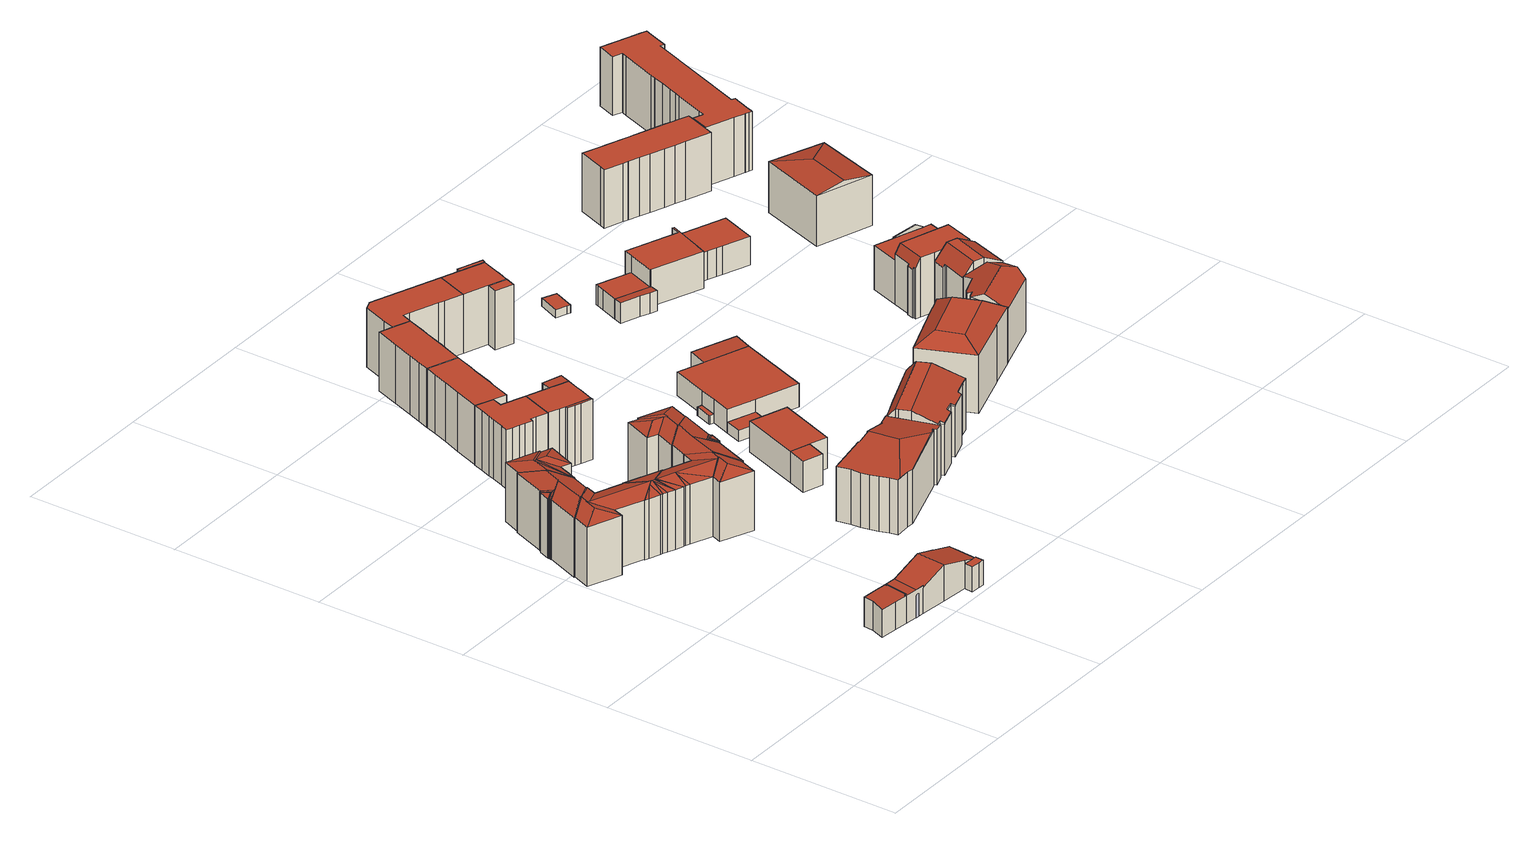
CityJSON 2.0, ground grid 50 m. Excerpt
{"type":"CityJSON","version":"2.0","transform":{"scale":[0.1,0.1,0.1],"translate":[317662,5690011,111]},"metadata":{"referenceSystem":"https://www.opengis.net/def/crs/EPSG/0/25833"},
"CityObjects":{
"building1":{"type":"Building","attributes":{"name":"Universität Leipzig","Dachtyp_tdc":"tdcPolyFlatRoof","Gemeindeschluessel":14713000,"Dachneigung":4.29,"QualitaetDacherkennung":71,"Geometrietyp2DReferenz":"3000","function":"31001_3023","roofType":"2100","measuredHeight":9.73},"geometry":[{"type":"MultiSurface","lod":"2","boundaries":[[[0,1,2,3]],[[1,4,5,2]],[[4,6,7,5]],[[6,8,9,7]],[[8,10,11,9]],[[10,12,13,11]],[[12,14,15,13]],[[14,16,17,15]],[[16,18,19,17]],[[18,20,21,19]],[[20,0,3,21]],[[20,18,16,14,12,10,8,6,4,1,0]],[[3,2,5,7,9,11,13,15,17,19,21]]],"semantics":{"surfaces":[{"type":"WallSurface"},{"type":"RoofSurface"},{"type":"GroundSurface"}],"values":[0,0,0,0,0,0,0,0,0,0,0,1,2]}}]},
"building2":{"type":"Building","attributes":{"name":"Universität Leipzig","Gemeindeschluessel":14713000,"Geometrietyp2DReferenz":"3000","function":"31001_3023","roofType":"9999"},"children":["building2-1","building2-2","building2-3"]},
"building2-1":{"type":"BuildingPart","attributes":{"Dachtyp_tdc":"tdcGableRoof","Dachneigung":16.63,"QualitaetDacherkennung":8,"Geometrietyp2DReferenz":"3000","roofType":"3100","measuredHeight":11.94},"parents":["building2"],"geometry":[{"type":"MultiSurface","lod":"2","boundaries":[[[22,23,24,25]],[[23,26,27,24]],[[26,28,29,27]],[[28,30,31,29]],[[30,32,33,31]],[[32,34,35,33]],[[34,36,37,35]],[[36,38,39,37]],[[40,41,42,43,44]],[[41,45,46,42]],[[41,40,47,38,36,34,32,30,28,26]],[[26,23,22,48,49,45,41]],[[50,25,24,27,29,31,33,35,37,39,43,42,46,51]],[[22,25,50,48]],[[44,47,40]],[[43,39,38,47,44]],[[51,46,45,49]],[[48,50,51,49]]],"semantics":{"surfaces":[{"type":"WallSurface"},{"type":"RoofSurface"},{"type":"GroundSurface"},{"type":"ClosureSurface"}],"values":[0,0,0,0,0,0,0,0,0,0,1,1,2,3,0,3,3,3]}}]},
"building2-2":{"type":"BuildingPart","attributes":{"Dachtyp_tdc":"tdcPolyFlatRoof","Dachneigung":4.08,"QualitaetDacherkennung":78,"Geometrietyp2DReferenz":"3000","roofType":"2100","measuredHeight":9.81},"parents":["building2"],"geometry":[{"type":"MultiSurface","lod":"2","boundaries":[[[52,0,53,46,45]],[[0,54,55,53]],[[54,56,57,55]],[[56,16,58,57]],[[16,14,59,58]],[[14,12,60,59]],[[12,61,22,25,60]],[[12,14,16,56,54,0,52,62,63,61]],[[25,50,51,46,53,55,57,58,59,60]],[[63,48,22,61]],[[48,50,25,22]],[[62,49,48,63]],[[49,51,50,48]],[[52,45,49,62]],[[45,46,51,49]]],"semantics":{"surfaces":[{"type":"WallSurface"},{"type":"RoofSurface"},{"type":"GroundSurface"},{"type":"ClosureSurface"}],"values":[0,0,0,0,0,0,0,1,2,0,3,0,3,0,3]}}]},
"building2-3":{"type":"BuildingPart","attributes":{"Dachtyp_tdc":"tdcPolyFlatRoof","Dachneigung":0,"QualitaetDacherkennung":59,"Geometrietyp2DReferenz":"3000","roofType":"1000","measuredHeight":8.22},"parents":["building2"],"geometry":[{"type":"MultiSurface","lod":"2","boundaries":[[[64,65,66,39,38]],[[65,67,68,66]],[[67,69,70,68]],[[69,44,43,70]],[[69,67,65,64,47,44]],[[43,39,66,68,70]],[[38,47,64]],[[39,43,44,47,38]]],"semantics":{"surfaces":[{"type":"WallSurface"},{"type":"RoofSurface"},{"type":"GroundSurface"},{"type":"ClosureSurface"}],"values":[0,0,0,0,1,2,0,3]}}]},
"building3":{"type":"Building","attributes":{"name":"Georg-Schumann-Oberschule","Dachtyp_tdc":"tdcFreeFormRoof","Gemeindeschluessel":14713000,"Dachneigung":17.38,"QualitaetDacherkennung":65,"Geometrietyp2DReferenz":"3000","function":"31001_3021","roofType":"5000","measuredHeight":21.43},"geometry":[{"type":"MultiSurface","lod":"2","boundaries":[[[71,72,73,74,75]],[[76,77,78,79,80,81,71,75,82]],[[83,76,82,84]],[[85,84,86]],[[87,84,85]],[[88,84,87]],[[89,84,88]],[[84,89,83]],[[90,88,87,91]],[[90,91,92]],[[93,89,88,90,92,94]],[[95,93,94,96]],[[95,96,97]],[[77,76,83,89,93,95,97,98]],[[78,77,98,99]],[[100,79,78,99,101]],[[102,103,100,101,104]],[[105,102,104,106]],[[105,106,107]],[[108,103,102,105,107,109]],[[110,111,112,113,114,108,109,115]],[[110,115,116]],[[111,110,116,117]],[[112,111,117,118]],[[113,112,118,119]],[[114,113,119,120]],[[121,122,123,124,125,126,127,128,129,130,131,132,133,134,135,136,137,138,139,140,141,142,143,144,145,146,147,148,149,150,151,152,153,154,155,156,157,158,159,160,161,162,163,164,165,166,167,168,169,170,171,172,173,174,175,176,177,178,179,180,181,182,183,184,185,186,187,188,189,190,191,192,193,194,195,196,197]],[[119,118,122,121]],[[118,117,123,122]],[[117,116,124,123]],[[116,115,125,124]],[[115,109,126,125]],[[109,107,127,126]],[[107,106,128,127]],[[106,104,129,128]],[[104,101,130,129]],[[101,99,131,130]],[[99,98,132,131]],[[98,97,133,132]],[[97,96,134,133]],[[96,94,135,134]],[[94,92,136,135]],[[92,91,137,136]],[[91,87,138,137]],[[87,85,139,138]],[[85,86,140,139]],[[86,84,141,140]],[[84,82,142,141]],[[82,75,143,142]],[[75,74,144,143]],[[74,198,145,144]],[[198,199,146,145]],[[199,200,147,146]],[[200,201,148,147]],[[201,202,149,148]],[[202,203,150,149]],[[203,204,151,150]],[[204,205,152,151]],[[205,206,153,152]],[[206,207,154,153]],[[207,208,155,154]],[[208,209,156,155]],[[209,210,157,156]],[[210,211,158,157]],[[211,212,159,158]],[[212,213,160,159]],[[213,214,161,160]],[[214,215,162,161]],[[215,216,163,162]],[[216,217,164,163]],[[217,218,165,164]],[[218,219,166,165]],[[219,220,167,166]],[[220,221,168,167]],[[221,222,169,168]],[[222,223,170,169]],[[223,224,171,170]],[[224,225,172,171]],[[225,226,173,172]],[[226,227,174,173]],[[227,228,175,174]],[[228,229,176,175]],[[229,230,177,176]],[[230,231,178,177]],[[231,232,179,178]],[[232,233,180,179]],[[233,234,181,180]],[[234,235,182,181]],[[235,236,183,182]],[[236,237,184,183]],[[237,238,185,184]],[[238,239,186,185]],[[239,240,187,186]],[[240,241,188,187]],[[241,242,189,188]],[[242,243,190,189]],[[243,244,191,190]],[[244,245,192,191]],[[245,246,193,192]],[[246,247,194,193]],[[247,248,195,194]],[[248,249,196,195]],[[249,120,197,196]],[[120,119,121,197]],[[80,79,100,103,108,114,120,249]],[[81,80,249,248]],[[72,71,81,248,247]],[[250,251,252,73,72,247,246]],[[250,246,245]],[[251,250,245,244]],[[253,254,255,256,252,251,244,243]],[[257,258,253,243,242]],[[257,241,240]],[[241,257,242]],[[259,258,257,240,239]],[[260,237,236]],[[261,237,260]],[[262,237,261]],[[259,237,262]],[[259,238,237]],[[238,259,239]],[[263,260,236,235]],[[264,263,235,234]],[[265,266,267]],[[265,232,266]],[[264,232,265]],[[264,233,232]],[[233,264,234]],[[268,266,232,231]],[[268,231,230]],[[269,270,267,266,268,230,229]],[[271,269,229,228]],[[272,271,228,227]],[[273,274,272,227,226]],[[275,273,226,225]],[[276,277,278,275,225,224]],[[279,276,224,223]],[[280,281,279,223,222]],[[282,280,222,221]],[[282,221,220]],[[281,280,282,220,219]],[[277,276,279,281,219,218]],[[278,277,218,217]],[[274,273,275,278,217,216]],[[283,272,274,216,215]],[[284,283,215,214]],[[285,286,287,288,289,284,214,213]],[[285,213,212]],[[286,285,212,211]],[[290,291,287,286,211,210]],[[290,210,209]],[[291,290,209,208]],[[288,287,291,208,207]],[[289,288,207,206]],[[269,271,272,283,284,289,206,205]],[[270,269,205,204]],[[265,267,270,204,203]],[[261,260,263,264,265,203,202]],[[262,261,202,201]],[[254,253,258,259,262,201,200]],[[255,254,200,199]],[[256,255,199,198]],[[73,252,256,198,74]]],"semantics":{"surfaces":[{"type":"RoofSurface"},{"type":"GroundSurface"},{"type":"WallSurface"}],"values":[0,0,0,0,0,0,0,0,0,0,0,0,0,0,0,0,0,0,0,0,0,0,0,0,0,0,1,2,2,2,2,2,2,2,2,2,2,2,2,2,2,2,2,2,2,2,2,2,2,2,2,2,2,2,2,2,2,2,2,2,2,2,2,2,2,2,2,2,2,2,2,2,2,2,2,2,2,2,2,2,2,2,2,2,2,2,2,2,2,2,2,2,2,2,2,2,2,2,2,2,2,2,2,2,0,0,0,0,0,0,0,0,0,0,0,0,0,0,0,0,0,0,0,0,0,0,0,0,0,0,0,0,0,0,0,0,0,0,0,0,0,0,0,0,0,0,0,0,0,0,0,0,0,0,0,0,0,0,0,0,0,0,0]}}]},
"building4":{"type":"Building","attributes":{"Dachtyp_tdc":"tdcPolyFlatRoof","Gemeindeschluessel":14713000,"Dachneigung":0,"QualitaetDacherkennung":67,"Geometrietyp2DReferenz":"3000","function":"31001_9998","roofType":"1000","measuredHeight":19.62},"geometry":[{"type":"MultiSurface","lod":"2","boundaries":[[[292,293,294,295]],[[293,296,297,294]],[[296,298,299,297]],[[298,300,301,299]],[[300,302,303,301]],[[302,304,305,303]],[[304,306,307,305]],[[306,308,309,307]],[[308,310,311,309]],[[310,312,313,311]],[[312,314,315,313]],[[314,316,317,315]],[[316,318,319,317]],[[318,320,321,319]],[[320,322,323,321]],[[322,292,295,323]],[[322,320,318,316,314,312,310,308,306,304,302,300,298,296,293,292]],[[295,294,297,299,301,303,305,307,309,311,313,315,317,319,321,323]]],"semantics":{"surfaces":[{"type":"WallSurface"},{"type":"RoofSurface"},{"type":"GroundSurface"}],"values":[0,0,0,0,0,0,0,0,0,0,0,0,0,0,0,0,1,2]}}]},
"building5":{"type":"Building","attributes":{"Dachtyp_tdc":"tdcPolyFlatRoof","Gemeindeschluessel":14713000,"Dachneigung":0,"QualitaetDacherkennung":86,"Geometrietyp2DReferenz":"3000","function":"31001_9998","roofType":"1000","measuredHeight":19.44},"geometry":[{"type":"MultiSurface","lod":"2","boundaries":[[[308,306,324,325]],[[306,326,327,324]],[[326,328,329,327]],[[328,330,331,329]],[[330,332,333,331]],[[332,334,335,333]],[[334,336,337,335]],[[336,338,339,337]],[[338,340,341,339]],[[340,342,343,341]],[[342,344,345,343]],[[344,346,347,345]],[[346,348,349,347]],[[348,308,325,349]],[[348,346,344,342,340,338,336,334,332,330,328,326,306,308]],[[325,324,327,329,331,333,335,337,339,341,343,345,347,349]]],"semantics":{"surfaces":[{"type":"WallSurface"},{"type":"RoofSurface"},{"type":"GroundSurface"}],"values":[0,0,0,0,0,0,0,0,0,0,0,0,0,0,1,2]}}]},
"building6":{"type":"Building","attributes":{"Gemeindeschluessel":14713000,"Geometrietyp2DReferenz":"3000","function":"31001_9998","roofType":"9999"},"children":["building6-1","building6-2","building6-3"]},
"building6-1":{"type":"BuildingPart","attributes":{"Dachtyp_tdc":"tdcPolyFlatRoof","Dachneigung":3.03,"QualitaetDacherkennung":53,"Geometrietyp2DReferenz":"3000","roofType":"2100","measuredHeight":19.8},"parents":["building6"],"geometry":[{"type":"MultiSurface","lod":"2","boundaries":[[[350,351,352,353]],[[351,354,355,356,352]],[[357,350,353,358]],[[357,359,354,351,350]],[[353,352,356,358]],[[359,355,354]],[[357,358,356,355,359]]],"semantics":{"surfaces":[{"type":"WallSurface"},{"type":"RoofSurface"},{"type":"GroundSurface"},{"type":"ClosureSurface"}],"values":[0,0,0,1,2,0,3]}}]},
"building6-2":{"type":"BuildingPart","attributes":{"Dachtyp_tdc":"tdcPolyFlatRoof","Dachneigung":10.37,"QualitaetDacherkennung":25,"Geometrietyp2DReferenz":"3000","roofType":"2100","measuredHeight":19.83},"parents":["building6"],"geometry":[{"type":"MultiSurface","lod":"2","boundaries":[[[360,361,362,363]],[[361,364,365,362]],[[364,366,367,365]],[[366,368,369,367]],[[368,370,371,369]],[[368,366,364,361,360,370]],[[371,363,362,365,367,369]],[[370,360,363,371]]],"semantics":{"surfaces":[{"type":"WallSurface"},{"type":"RoofSurface"},{"type":"GroundSurface"},{"type":"ClosureSurface"}],"values":[0,0,0,0,0,1,2,3]}}]},
"building6-3":{"type":"BuildingPart","attributes":{"Dachtyp_tdc":"tdcPolyFlatRoof","Dachneigung":0,"QualitaetDacherkennung":76,"Geometrietyp2DReferenz":"3000","roofType":"1000","measuredHeight":19.62},"parents":["building6"],"geometry":[{"type":"MultiSurface","lod":"2","boundaries":[[[370,372,373,371]],[[372,374,375,373]],[[374,314,376,375]],[[314,312,377,376]],[[312,378,357,358,377]],[[378,312,314,374,372,370,360,379,380,381,355,359]],[[356,382,383,384,363,371,373,375,376,377,358]],[[355,381,382,356]],[[381,380,383,382]],[[380,379,384,383]],[[379,360,363,384]],[[360,370,371,363]],[[359,357,378]],[[356,358,357,359,355]]],"semantics":{"surfaces":[{"type":"WallSurface"},{"type":"RoofSurface"},{"type":"GroundSurface"},{"type":"ClosureSurface"}],"values":[0,0,0,0,0,1,2,0,0,0,0,3,0,3]}}]},
"building7":{"type":"Building","attributes":{"Dachtyp_tdc":"tdcFreeFormRoof","Gemeindeschluessel":14713000,"Dachneigung":10.42,"QualitaetDacherkennung":10,"Geometrietyp2DReferenz":"3000","function":"31001_9998","roofType":"5000","measuredHeight":21.11},"geometry":[{"type":"MultiSurface","lod":"2","boundaries":[[[385,386,387,388,389,390,391,392,393,394,395]],[[396,397,398,399,400,401,402,403,404,405,406,395,394,407]],[[405,408,406]],[[393,407,394]],[[409,386,385]],[[410,411,412,413,414,415,416,417,418,419,420,421,422,423,424,425,426,427,428,429,430]],[[391,390,411,410]],[[390,389,412,411]],[[389,388,413,412]],[[388,387,414,413]],[[387,386,415,414]],[[386,409,416,415]],[[409,408,417,416]],[[408,405,418,417]],[[405,404,419,418]],[[404,403,420,419]],[[403,402,421,420]],[[402,401,422,421]],[[401,400,423,422]],[[400,399,424,423]],[[399,398,425,424]],[[398,397,426,425]],[[397,396,427,426]],[[396,407,428,427]],[[407,393,429,428]],[[393,392,430,429]],[[392,391,410,430]],[[409,385,395,406,408]]],"semantics":{"surfaces":[{"type":"RoofSurface"},{"type":"WallSurface"},{"type":"GroundSurface"}],"values":[0,0,1,1,1,2,1,1,1,1,1,1,1,1,1,1,1,1,1,1,1,1,1,1,1,1,1,0]}}]},
"building8":{"type":"Building","attributes":{"Dachtyp_tdc":"tdcPolyFlatRoof","Gemeindeschluessel":14713000,"Dachneigung":0,"QualitaetDacherkennung":91,"Geometrietyp2DReferenz":"3000","function":"31001_9998","roofType":"1000","measuredHeight":19.37},"geometry":[{"type":"MultiSurface","lod":"2","boundaries":[[[431,432,433,434]],[[432,338,339,433]],[[338,336,337,339]],[[336,334,335,337]],[[334,435,436,335]],[[435,437,438,436]],[[437,439,440,438]],[[439,441,442,440]],[[441,443,444,442]],[[443,445,446,444]],[[445,447,448,446]],[[447,449,450,448]],[[449,451,452,450]],[[451,431,434,452]],[[451,449,447,445,443,441,439,437,435,334,336,338,432,431]],[[434,433,339,337,335,436,438,440,442,444,446,448,450,452]]],"semantics":{"surfaces":[{"type":"WallSurface"},{"type":"RoofSurface"},{"type":"GroundSurface"}],"values":[0,0,0,0,0,0,0,0,0,0,0,0,0,0,1,2]}}]},
"building9":{"type":"Building","attributes":{"Gemeindeschluessel":14713000,"Geometrietyp2DReferenz":"3000","function":"31001_9998","roofType":"9999"},"children":["building9-1","building9-2"]},
"building9-1":{"type":"BuildingPart","attributes":{"Dachtyp_tdc":"tdcPolyFlatRoof","Dachneigung":0,"QualitaetDacherkennung":76,"Geometrietyp2DReferenz":"3000","roofType":"1000","measuredHeight":10.2},"parents":["building9"],"geometry":[{"type":"MultiSurface","lod":"2","boundaries":[[[453,454,455,456]],[[454,457,458,455]],[[459,460,461,462]],[[460,453,456,461]],[[460,459,457,454,453]],[[456,455,458,462,461]],[[462,458,457,459]]],"semantics":{"surfaces":[{"type":"WallSurface"},{"type":"RoofSurface"},{"type":"GroundSurface"},{"type":"ClosureSurface"}],"values":[0,0,0,0,1,2,3]}}]},
"building9-2":{"type":"BuildingPart","attributes":{"Dachtyp_tdc":"tdcPolyFlatRoof","Dachneigung":0,"QualitaetDacherkennung":73,"Geometrietyp2DReferenz":"3000","roofType":"1000","measuredHeight":10.22},"parents":["building9"],"geometry":[{"type":"MultiSurface","lod":"2","boundaries":[[[463,464,465,458,457]],[[464,466,467,465]],[[466,468,459,462,467]],[[468,466,464,463]],[[458,465,467,462]],[[457,459,468,463]],[[457,458,462,459]]],"semantics":{"surfaces":[{"type":"WallSurface"},{"type":"RoofSurface"},{"type":"GroundSurface"},{"type":"ClosureSurface"}],"values":[0,0,0,1,2,0,3]}}]},
"building10":{"type":"Building","attributes":{"Dachtyp_tdc":"tdcPolyFlatRoof","Gemeindeschluessel":14713000,"Dachneigung":0,"QualitaetDacherkennung":72,"Geometrietyp2DReferenz":"3000","function":"31001_9998","roofType":"1000","measuredHeight":19.5},"geometry":[{"type":"MultiSurface","lod":"2","boundaries":[[[469,470,471,472]],[[470,473,474,471]],[[473,475,476,474]],[[475,477,478,476]],[[477,447,479,478]],[[447,445,480,479]],[[445,481,482,480]],[[481,483,484,482]],[[483,485,486,484]],[[485,487,488,486]],[[487,489,490,488]],[[489,491,492,490]],[[491,493,494,492]],[[493,495,496,494]],[[495,469,472,496]],[[495,493,491,489,487,485,483,481,445,447,477,475,473,470,469]],[[472,471,474,476,478,479,480,482,484,486,488,490,492,494,496]]],"semantics":{"surfaces":[{"type":"WallSurface"},{"type":"RoofSurface"},{"type":"GroundSurface"}],"values":[0,0,0,0,0,0,0,0,0,0,0,0,0,0,0,1,2]}}]},
"building11":{"type":"Building","attributes":{"Dachtyp_tdc":"tdcFreeFormRoof","Gemeindeschluessel":14713000,"Dachneigung":21.06,"QualitaetDacherkennung":18,"Geometrietyp2DReferenz":"3000","function":"31001_9998","roofType":"5000","measuredHeight":20.77},"geometry":[{"type":"MultiSurface","lod":"2","boundaries":[[[497,498,499,500]],[[498,501,502,499]],[[501,503,504,502]],[[503,505,506,504]],[[505,507,508,506]],[[507,509,510,508]],[[509,511,512,510]],[[511,513,514,512]],[[513,515,516,514]],[[515,517,518,516]],[[517,519,520,518]],[[519,521,522,520]],[[521,523,524,522]],[[523,525,526,524]],[[525,527,528,526]],[[527,529,530,528]],[[529,531,532,530]],[[531,533,410,532]],[[533,534,535,410]],[[534,497,500,535]],[[536,537,538,539,540,541,542]],[[543,544,511,545,546,547,548,549,550,551,552,553,554,555]],[[549,541,540,556,550]],[[527,550,556,529]],[[529,556,540,531]],[[515,543,555,517]],[[517,555,554,519]],[[519,554,553,521]],[[521,553,552,523]],[[523,552,551,525]],[[525,551,550,527]],[[503,548,547,505]],[[501,542,541,549,548,503]],[[505,547,546,507]],[[507,546,545,509]],[[509,545,511]],[[513,544,543,515]],[[498,536,542,501]],[[531,540,539,533]],[[533,539,538,534]],[[534,538,537,497]],[[497,537,536,498]],[[511,544,513]],[[500,499,502,504,506,508,510,512,514,516,518,520,522,524,526,528,530,532,410,535]]],"semantics":{"surfaces":[{"type":"WallSurface"},{"type":"RoofSurface"},{"type":"GroundSurface"}],"values":[0,0,0,0,0,0,0,0,0,0,0,0,0,0,0,0,0,0,0,0,1,1,1,0,0,0,0,0,0,0,0,0,0,0,0,0,0,0,0,0,0,0,0,2]}}]},
"building12":{"type":"Building","attributes":{"Gemeindeschluessel":14713000,"Geometrietyp2DReferenz":"3000","function":"31001_3211","roofType":"9999"},"children":["building12-1","building12-2","building12-3","building12-4"]},
"building12-1":{"type":"BuildingPart","attributes":{"Dachtyp_tdc":"tdcPolyFlatRoof","Dachneigung":0,"QualitaetDacherkennung":34,"Geometrietyp2DReferenz":"3000","roofType":"1000","measuredHeight":7.69},"parents":["building12"],"geometry":[{"type":"MultiSurface","lod":"2","boundaries":[[[557,558,559]],[[557,560,561,558]],[[560,562,563,561]],[[564,565,566,567]],[[565,568,569,570,566]],[[571,572,573,574,575]],[[572,576,573]],[[572,571,568,565,564,562,560,557]],[[558,561,563,567,566,570,574,573]],[[567,563,562,564]],[[575,569,568,571]],[[575,574,570,569]],[[559,576,572,557]],[[559,558,573,576]]],"semantics":{"surfaces":[{"type":"WallSurface"},{"type":"RoofSurface"},{"type":"GroundSurface"},{"type":"ClosureSurface"}],"values":[0,0,0,0,0,0,0,1,2,3,0,3,0,3]}}]},
"building12-2":{"type":"BuildingPart","attributes":{"Dachtyp_tdc":"tdcPolyFlatRoof","Dachneigung":0,"QualitaetDacherkennung":68,"Geometrietyp2DReferenz":"3000","roofType":"1000","measuredHeight":2.97},"parents":["building12"],"geometry":[{"type":"MultiSurface","lod":"2","boundaries":[[[577,578,579,580]],[[578,581,582,579]],[[581,583,584,582]],[[583,559,558,584]],[[576,577,580,573]],[[576,559,583,581,578,577]],[[580,579,582,584,558,573]],[[573,558,559,576]]],"semantics":{"surfaces":[{"type":"WallSurface"},{"type":"RoofSurface"},{"type":"GroundSurface"},{"type":"ClosureSurface"}],"values":[0,0,0,0,0,1,2,3]}}]},
"building12-3":{"type":"BuildingPart","attributes":{"Dachtyp_tdc":"tdcPolyFlatRoof","Dachneigung":0,"QualitaetDacherkennung":81,"Geometrietyp2DReferenz":"3000","roofType":"1000","measuredHeight":3.64},"parents":["building12"],"geometry":[{"type":"MultiSurface","lod":"2","boundaries":[[[585,575,574,586]],[[569,587,588,570]],[[587,585,586,588]],[[587,569,575,585]],[[586,574,570,588]],[[570,574,575,569]]],"semantics":{"surfaces":[{"type":"WallSurface"},{"type":"RoofSurface"},{"type":"GroundSurface"},{"type":"ClosureSurface"}],"values":[0,0,0,1,2,3]}}]},
"building12-4":{"type":"BuildingPart","attributes":{"Dachtyp_tdc":"tdcPolyFlatRoof","Dachneigung":2.67,"QualitaetDacherkennung":59,"Geometrietyp2DReferenz":"3000","roofType":"2100","measuredHeight":8},"parents":["building12"],"geometry":[{"type":"MultiSurface","lod":"2","boundaries":[[[589,590,563,562]],[[589,591,592,590]],[[591,564,567,592]],[[564,591,589,562]],[[563,590,592,567]],[[562,563,567,564]]],"semantics":{"surfaces":[{"type":"WallSurface"},{"type":"RoofSurface"},{"type":"GroundSurface"},{"type":"ClosureSurface"}],"values":[0,0,0,1,2,3]}}]},
"building13":{"type":"Building","attributes":{"Gemeindeschluessel":14713000,"Geometrietyp2DReferenz":"3000","function":"31001_9998","roofType":"9999"},"children":["building13-1","building13-2","building13-3"]},
"building13-1":{"type":"BuildingPart","attributes":{"Dachtyp_tdc":"tdcPolyFlatRoof","Dachneigung":0,"QualitaetDacherkennung":37,"Geometrietyp2DReferenz":"3000","roofType":"1000","measuredHeight":19.59},"parents":["building13"],"geometry":[{"type":"MultiSurface","lod":"2","boundaries":[[[593,594,595,596]],[[594,597,598,595]],[[597,599,600,598]],[[599,601,602,603,600]],[[604,593,596,605,606]],[[604,601,599,597,594,593]],[[596,595,598,600,603,605]],[[606,602,601,604]],[[606,605,603,602]]],"semantics":{"surfaces":[{"type":"WallSurface"},{"type":"RoofSurface"},{"type":"GroundSurface"},{"type":"ClosureSurface"}],"values":[0,0,0,0,0,1,2,0,3]}}]},
"building13-2":{"type":"BuildingPart","attributes":{"Dachtyp_tdc":"tdcPolyFlatRoof","Dachneigung":0,"QualitaetDacherkennung":78,"Geometrietyp2DReferenz":"3000","roofType":"1000","measuredHeight":19.49},"parents":["building13"],"geometry":[{"type":"MultiSurface","lod":"2","boundaries":[[[491,606,605,492]],[[602,607,608,603]],[[607,609,610,608]],[[609,611,612,610]],[[611,613,614,612]],[[613,615,616,614]],[[617,493,494,618]],[[493,491,492,494]],[[493,617,615,613,611,609,607,602,606,491]],[[492,605,603,608,610,612,614,616,618,494]],[[603,605,606,602]],[[618,616,615,617]]],"semantics":{"surfaces":[{"type":"WallSurface"},{"type":"RoofSurface"},{"type":"GroundSurface"},{"type":"ClosureSurface"}],"values":[0,0,0,0,0,0,0,0,1,2,3,3]}}]},
"building13-3":{"type":"BuildingPart","attributes":{"Dachtyp_tdc":"tdcPolyFlatRoof","Dachneigung":0,"QualitaetDacherkennung":41,"Geometrietyp2DReferenz":"3000","roofType":"1000","measuredHeight":19.53},"parents":["building13"],"geometry":[{"type":"MultiSurface","lod":"2","boundaries":[[[619,620,616,615]],[[619,621,622,620]],[[621,617,618,622]],[[617,621,619,615]],[[616,620,622,618]],[[615,616,618,617]]],"semantics":{"surfaces":[{"type":"WallSurface"},{"type":"RoofSurface"},{"type":"GroundSurface"},{"type":"ClosureSurface"}],"values":[0,0,0,1,2,3]}}]},
"building14":{"type":"Building","attributes":{"Dachtyp_tdc":"tdcCutTentRoof","Gemeindeschluessel":14713000,"Dachneigung":0.477,"QualitaetDacherkennung":28,"Geometrietyp2DReferenz":"3000","function":"31001_9998","roofType":"9999","measuredHeight":22.3},"geometry":[{"type":"MultiSurface","lod":"2","boundaries":[[[623,624,625,626]],[[624,627,628,625]],[[627,629,630,628]],[[629,631,632,630]],[[631,633,634,632]],[[633,635,636,634]],[[635,637,638,636]],[[637,639,640,638]],[[639,641,642,640]],[[641,643,644,642]],[[643,623,626,644]],[[627,624,623,643,645,646]],[[631,629,627,646,647]],[[641,639,637,635,633,631,647,648]],[[643,641,648,645]],[[648,647,646,645]],[[626,625,628,630,632,634,636,638,640,642,644]]],"semantics":{"surfaces":[{"type":"WallSurface"},{"type":"RoofSurface"},{"type":"GroundSurface"}],"values":[0,0,0,0,0,0,0,0,0,0,0,1,1,1,1,1,2]}}]},
"building15":{"type":"Building","attributes":{"Gemeindeschluessel":14713000,"Dachneigung":90,"Dachorientierung":0,"MittlereTraufHoehe":114.55,"QualitaetDacherkennung":100,"ObjektHoehe":2.54,"BodenHoehe":112.01,"Geometrietyp2DReferenz":"3000","AbsoluteHoehe":114.55,"Dachflaeche":38.16,"function":"31001_9998","roofType":"1000","measuredHeight":2.54,"storeysAboveGround":1},"geometry":[{"type":"MultiSurface","lod":"2","boundaries":[[[649,650,651,652]],[[650,653,654,651]],[[653,655,656,654]],[[655,657,658,656]],[[657,649,652,658]],[[657,655,653,650,649]],[[652,651,654,656,658]]],"semantics":{"surfaces":[{"type":"WallSurface"},{"type":"RoofSurface"},{"type":"GroundSurface"}],"values":[0,0,0,0,0,1,2]}}]},
"building16":{"type":"Building","attributes":{"Dachtyp_tdc":"tdcFreeFormRoof","Gemeindeschluessel":14713000,"Dachneigung":32.88,"QualitaetDacherkennung":21,"Geometrietyp2DReferenz":"3000","function":"31001_9998","roofType":"5000","measuredHeight":21.88},"geometry":[{"type":"MultiSurface","lod":"2","boundaries":[[[659,660,661,662]],[[660,663,664,661]],[[663,665,666,664]],[[665,667,668,666]],[[669,663,670,671]],[[671,670,660,659,672,673,674,675,676,677]],[[665,669,671,677,667]],[[676,667,677]],[[663,660,670]],[[665,663,669]],[[668,678,679,680,681,682,662,661,664,666]],[[667,676,678,668]],[[676,675,679,678]],[[675,674,680,679]],[[674,673,681,680]],[[673,672,682,681]],[[672,659,662,682]]],"semantics":{"surfaces":[{"type":"WallSurface"},{"type":"RoofSurface"},{"type":"GroundSurface"}],"values":[0,0,0,0,1,1,1,0,0,0,2,0,0,0,0,0,0]}}]},
"building17":{"type":"Building","attributes":{"Gemeindeschluessel":14713000,"Geometrietyp2DReferenz":"3000","function":"31001_9998","roofType":"9999"},"children":["building17-1","building17-2","building17-3","building17-4"]},
"building17-1":{"type":"BuildingPart","attributes":{"Dachtyp_tdc":"tdcPolyFlatRoof","Dachneigung":0,"QualitaetDacherkennung":76,"Geometrietyp2DReferenz":"3000","roofType":"1000","measuredHeight":12.19},"parents":["building17"],"geometry":[{"type":"MultiSurface","lod":"2","boundaries":[[[683,684,685,686,687]],[[684,688,689,685]],[[688,690,691,689]],[[690,692,693,694,691]],[[695,696,697,698,699]],[[696,700,701,702,697]],[[696,695,692,690,688,684,683,703,700]],[[702,704,686,685,689,691,694,698,697]],[[705,701,700,703]],[[704,702,701,705]],[[687,705,703,683]],[[687,686,704,705]],[[699,693,692,695]],[[699,698,694,693]]],"semantics":{"surfaces":[{"type":"WallSurface"},{"type":"RoofSurface"},{"type":"GroundSurface"},{"type":"ClosureSurface"}],"values":[0,0,0,0,0,0,1,2,0,3,0,3,0,3]}}]},
"building17-2":{"type":"BuildingPart","attributes":{"Dachtyp_tdc":"tdcPolyFlatRoof","Dachneigung":3.82,"QualitaetDacherkennung":62,"Geometrietyp2DReferenz":"3000","roofType":"2100","measuredHeight":6.78},"parents":["building17"],"geometry":[{"type":"MultiSurface","lod":"2","boundaries":[[[706,707,708,709]],[[707,710,711,708]],[[710,712,713,711]],[[712,714,715,713]],[[701,706,709,702]],[[701,705,714,712,710,707,706]],[[709,708,711,713,715,704,702]],[[702,704,705,701]],[[705,704,715,714]]],"semantics":{"surfaces":[{"type":"WallSurface"},{"type":"RoofSurface"},{"type":"GroundSurface"},{"type":"ClosureSurface"}],"values":[0,0,0,0,0,1,2,3,3]}}]},
"building17-3":{"type":"BuildingPart","attributes":{"Dachtyp_tdc":"tdcPolyFlatRoof","Dachneigung":0,"QualitaetDacherkennung":78,"Geometrietyp2DReferenz":"3000","roofType":"1000","measuredHeight":6.55},"parents":["building17"],"geometry":[{"type":"MultiSurface","lod":"2","boundaries":[[[714,716,717,715]],[[716,718,719,717]],[[718,720,721,719]],[[720,687,686,721]],[[705,687,720,718,716,714]],[[715,717,719,721,686,704]],[[704,686,687,705]],[[704,705,714,715]]],"semantics":{"surfaces":[{"type":"WallSurface"},{"type":"RoofSurface"},{"type":"GroundSurface"},{"type":"ClosureSurface"}],"values":[0,0,0,0,1,2,3,3]}}]},
"building17-4":{"type":"BuildingPart","attributes":{"Dachtyp_tdc":"tdcPolyFlatRoof","Dachneigung":0,"QualitaetDacherkennung":78,"Geometrietyp2DReferenz":"3000","roofType":"1000","measuredHeight":9.39},"parents":["building17"],"geometry":[{"type":"MultiSurface","lod":"2","boundaries":[[[693,722,723,694]],[[722,724,725,723]],[[724,726,727,725]],[[726,728,729,727]],[[728,730,731,729]],[[730,699,698,731]],[[699,730,728,726,724,722,693]],[[694,723,725,727,729,731,698]],[[694,698,699,693]]],"semantics":{"surfaces":[{"type":"WallSurface"},{"type":"RoofSurface"},{"type":"GroundSurface"},{"type":"ClosureSurface"}],"values":[0,0,0,0,0,0,1,2,3]}}]},
"building18":{"type":"Building","attributes":{"Dachtyp_tdc":"tdcCutGableRoof","Gemeindeschluessel":14713000,"Dachneigung":28,"QualitaetDacherkennung":54,"Geometrietyp2DReferenz":"3000","function":"31001_9998","roofType":"9999","measuredHeight":21.55},"geometry":[{"type":"MultiSurface","lod":"2","boundaries":[[[732,733,734,735]],[[733,736,737,734]],[[736,738,739,737]],[[738,740,741,739]],[[740,742,743,741]],[[742,744,745,743]],[[744,746,747,745]],[[746,748,749,747]],[[748,750,751,749]],[[750,752,753,751]],[[752,754,755,753]],[[754,756,757,755]],[[756,732,735,757]],[[738,736,733,732,756]],[[754,752,750,748,746,744,742,740]],[[756,754,740,738]],[[735,734,737,739,741,743,745,747,749,751,753,755,757]]],"semantics":{"surfaces":[{"type":"WallSurface"},{"type":"RoofSurface"},{"type":"GroundSurface"}],"values":[0,0,0,0,0,0,0,0,0,0,0,0,0,1,1,1,2]}}]},
"building19":{"type":"Building","attributes":{"Dachtyp_tdc":"tdcCutGableRoof","Gemeindeschluessel":14713000,"Dachneigung":1.01,"QualitaetDacherkennung":47,"Geometrietyp2DReferenz":"3000","function":"31001_9998","roofType":"9999","measuredHeight":19.91},"geometry":[{"type":"MultiSurface","lod":"2","boundaries":[[[758,759,760,761]],[[759,762,763,760]],[[762,764,765,763]],[[764,766,767,765]],[[766,768,769,767]],[[768,770,771,769]],[[770,772,773,771]],[[772,774,775,773]],[[774,776,777,775]],[[776,778,779,777]],[[778,780,781,779]],[[780,782,783,781]],[[782,784,785,783]],[[784,786,787,785]],[[786,788,789,787]],[[788,790,791,789]],[[790,758,761,791]],[[786,784,782,780,778,776,774,772]],[[770,768,766,764,762,759,758,790]],[[772,770,790,788,786]],[[761,760,763,765,767,769,771,773,775,777,779,781,783,785,787,789,791]]],"semantics":{"surfaces":[{"type":"WallSurface"},{"type":"RoofSurface"},{"type":"GroundSurface"}],"values":[0,0,0,0,0,0,0,0,0,0,0,0,0,0,0,0,0,1,1,1,2]}}]},
"building20":{"type":"Building","attributes":{"Gemeindeschluessel":14713000,"Geometrietyp2DReferenz":"3000","function":"31001_9998","roofType":"9999"},"children":["building20-1","building20-2"]},
"building20-1":{"type":"BuildingPart","attributes":{"Dachtyp_tdc":"tdcGableRoof","Dachneigung":10.64,"QualitaetDacherkennung":4,"Geometrietyp2DReferenz":"3000","roofType":"3100","measuredHeight":16},"parents":["building20"],"geometry":[{"type":"MultiSurface","lod":"2","boundaries":[[[792,793,794,795,796]],[[793,797,798,794]],[[797,799,800,798]],[[797,793,801]],[[793,792,802,801]],[[799,797,801,802,803]],[[795,794,798,800]],[[796,804,792]],[[795,800,799,804,796]],[[804,803,802,792]],[[799,803,804]]],"semantics":{"surfaces":[{"type":"WallSurface"},{"type":"RoofSurface"},{"type":"GroundSurface"},{"type":"ClosureSurface"}],"values":[0,0,0,0,1,1,2,0,3,0,3]}}]},
"building20-2":{"type":"BuildingPart","attributes":{"Dachtyp_tdc":"tdcPolyFlatRoof","Dachneigung":0,"QualitaetDacherkennung":36,"Geometrietyp2DReferenz":"3000","roofType":"1000","measuredHeight":14.43},"parents":["building20"],"geometry":[{"type":"MultiSurface","lod":"2","boundaries":[[[805,796,795,806]],[[807,808,809,800,799]],[[808,810,811,809]],[[810,812,813,811]],[[812,814,769,813]],[[814,805,806,769]],[[814,812,810,808,807,803,804,796,805]],[[806,795,800,809,811,813,769]],[[799,803,807]],[[800,795,796,804,799]],[[799,804,803]]],"semantics":{"surfaces":[{"type":"WallSurface"},{"type":"RoofSurface"},{"type":"GroundSurface"},{"type":"ClosureSurface"}],"values":[0,0,0,0,0,0,1,2,0,3,3]}}]},
"building21":{"type":"Building","attributes":{"Dachtyp_tdc":"tdcPolyFlatRoof","Gemeindeschluessel":14713000,"Dachneigung":0,"QualitaetDacherkennung":51,"Geometrietyp2DReferenz":"3000","function":"31001_9998","roofType":"1000","measuredHeight":19.36},"geometry":[{"type":"MultiSurface","lod":"2","boundaries":[[[815,816,817,818]],[[816,819,820,817]],[[819,821,822,820]],[[821,823,824,822]],[[823,825,826,824]],[[825,827,828,826]],[[827,829,830,828]],[[829,831,832,830]],[[831,833,834,832]],[[833,835,836,834]],[[835,837,838,836]],[[837,839,840,838]],[[839,841,842,840]],[[841,843,844,842]],[[843,845,846,844]],[[845,847,848,846]],[[847,849,850,848]],[[849,851,852,850]],[[851,853,854,852]],[[853,855,856,854]],[[855,857,858,856]],[[857,859,860,858]],[[859,815,818,860]],[[859,857,855,853,851,849,847,845,843,841,839,837,835,833,831,829,827,825,823,821,819,816,815]],[[818,817,820,822,824,826,828,830,832,834,836,838,840,842,844,846,848,850,852,854,856,858,860]]],"semantics":{"surfaces":[{"type":"WallSurface"},{"type":"RoofSurface"},{"type":"GroundSurface"}],"values":[0,0,0,0,0,0,0,0,0,0,0,0,0,0,0,0,0,0,0,0,0,0,0,1,2]}}]},
"building22":{"type":"Building","attributes":{"Dachtyp_tdc":"tdcHipAndGableRoof","Gemeindeschluessel":14713000,"Dachneigung":10.4,"QualitaetDacherkennung":50,"Geometrietyp2DReferenz":"3000","function":"31001_9998","roofType":"5000","measuredHeight":18.52},"geometry":[{"type":"MultiSurface","lod":"2","boundaries":[[[861,862,863,864]],[[862,865,866,863]],[[865,867,868,866]],[[867,861,864,868]],[[865,862,869]],[[861,867,870]],[[862,861,870,869]],[[867,865,869,870]],[[864,863,866,868]]],"semantics":{"surfaces":[{"type":"WallSurface"},{"type":"RoofSurface"},{"type":"GroundSurface"}],"values":[0,0,0,0,1,0,1,1,2]}}]},
"building23":{"type":"Building","attributes":{"Dachtyp_tdc":"tdcPolyFlatRoof","Gemeindeschluessel":14713000,"Dachneigung":0,"QualitaetDacherkennung":72,"Geometrietyp2DReferenz":"3000","function":"31001_9998","roofType":"1000","measuredHeight":19.41},"geometry":[{"type":"MultiSurface","lod":"2","boundaries":[[[871,872,873,874]],[[872,875,876,873]],[[875,877,878,876]],[[877,879,880,878]],[[879,881,882,880]],[[881,883,884,882]],[[883,885,886,884]],[[885,887,888,886]],[[887,889,890,888]],[[889,891,892,890]],[[891,893,894,892]],[[893,895,896,894]],[[895,897,898,896]],[[897,899,900,898]],[[899,901,902,900]],[[901,903,904,902]],[[903,905,906,904]],[[905,907,908,906]],[[907,909,910,908]],[[909,911,912,910]],[[911,913,914,912]],[[913,915,916,914]],[[915,917,918,916]],[[917,919,920,918]],[[919,921,922,920]],[[921,923,924,922]],[[923,925,926,924]],[[925,927,928,926]],[[927,929,930,928]],[[929,931,932,930]],[[931,933,934,932]],[[933,935,936,934]],[[935,871,874,936]],[[935,933,931,929,927,925,923,921,919,917,915,913,911,909,907,905,903,901,899,897,895,893,891,889,887,885,883,881,879,877,875,872,871]],[[874,873,876,878,880,882,884,886,888,890,892,894,896,898,900,902,904,906,908,910,912,914,916,918,920,922,924,926,928,930,932,934,936]]],"semantics":{"surfaces":[{"type":"WallSurface"},{"type":"RoofSurface"},{"type":"GroundSurface"}],"values":[0,0,0,0,0,0,0,0,0,0,0,0,0,0,0,0,0,0,0,0,0,0,0,0,0,0,0,0,0,0,0,0,0,1,2]}}]}
},
"vertices":[
[349,64,106],[304,69,106],[304,69,15],[349,64,15],[246,74,106],[246,74,15],[264,119,110],[264,119,15],[266,151,112],[266,151,15],[311,148,112],[311,148,15],[357,143,112],[357,143,15],[356,138,112],[356,138,15],[360,138,112],[360,138,15],[355,69,106],[355,69,15],[349,69,106],[349,69,15],
[398,140,87],[399,158,87],[399,158,14],[398,140,14],[521,147,133],[521,147,14],[586,142,114],[586,142,14],[591,141,112],[591,141,14],[659,135,92],[659,135,14],[658,119,92],[658,119,14],[657,113,92],[657,113,14],[650,37,92],[650,37,14],[602,41,106],[512,49,133],[512,49,14],[602,41,14],[602,41,96],[422,57,99],[422,57,14],[636,38,96],[392,60,88],[422,58,99],[392,60,14],[422,58,14],
[422,57,106],[349,64,14],[349,69,107],[349,69,14],[355,69,107],[355,69,14],[360,138,14],[356,138,14],[357,143,14],[398,140,112],[422,58,106],[392,60,106],
[650,37,96],[648,9,96],[648,9,14],[630,10,96],[630,10,14],[600,13,96],[600,13,14],
[101,1017,221],[102,1017,221],[102,1015,222],[181,1052,203],[178,1054,203],[167,1184,221],[166,1183,221],[164,1182,221],[141,1124,221],[141,1123,221],[101,1019,221],[200,1111,203],[168,1185,221],[202,1110,203],[224,1166,203],[219,1152,203],[228,1176,203],[200,1241,219],[189,1237,221],[233,1228,219],[261,1163,203],[299,1257,203],[188,1238,221],[264,1271,203],[191,1244,221],[266,1277,203],[159,1319,203],[134,1257,203],[131,1258,203],[104,1110,212],[87,1148,203],[103,1111,212],[103,1110,212],[86,1148,203],[95,1114,209],[83,1141,203],[81,1142,203],[97,1107,211],[81,1140,203],[90,1116,209],[92,1115,209],[93,1114,209],[94,1113,209],[96,1108,211],[79,1141,203],[65,1106,203],[67,1105,203],[66,1103,203],[68,1103,203],[65,1095,203],[68,1103,7],[66,1103,7],[67,1105,7],[65,1106,7],[79,1141,7],[81,1140,7],[81,1142,7],[83,1141,7],[86,1148,7],[87,1148,7],[131,1258,7],[134,1257,7],[159,1319,7],[266,1277,7],[264,1271,7],[299,1257,7],[261,1163,7],[228,1176,7],[224,1166,7],[219,1152,7],[202,1110,7],[200,1111,7],[178,1054,7],[181,1052,7],[167,1016,7],[256,981,7],[257,983,7],[381,933,7],[380,932,7],[470,896,7],[485,932,7],[487,932,7],[509,989,7],[507,989,7],[533,1055,7],[499,1068,7],[538,1163,7],[572,1149,7],[575,1155,7],[682,1112,7],[658,1050,7],[660,1049,7],[617,939,7],[618,938,7],[616,932,7],[618,931,7],[618,929,7],[619,929,7],[605,892,7],[603,893,7],[602,891,7],[600,892,7],[598,885,7],[596,886,7],[553,775,7],[550,777,7],[527,717,7],[420,761,7],[433,794,7],[362,822,7],[348,828,7],[341,831,7],[340,829,7],[313,839,7],[289,849,7],[274,855,7],[267,857,7],[230,872,7],[215,877,7],[216,879,7],[124,916,7],[111,881,7],[2,925,7],[25,983,7],[23,984,7],[66,1095,7],[65,1095,7],[167,1016,203],[256,981,203],[257,983,203],[381,933,203],[380,932,203],[470,896,203],[485,932,203],[487,932,203],[509,989,203],[507,989,203],[533,1055,203],[499,1068,203],[538,1163,203],[572,1149,203],[575,1155,203],[682,1112,203],[658,1050,203],[660,1049,203],[617,939,203],[618,938,203],[616,932,203],[618,931,203],[618,929,203],[619,929,203],[605,892,203],[603,893,203],[602,891,203],[600,892,203],[598,885,203],[596,886,203],[553,775,203],[550,777,203],[527,717,203],[420,761,203],[433,794,203],[362,822,203],[348,828,203],[341,831,203],[340,829,203],[313,839,203],[289,849,203],[274,855,203],[267,857,203],[230,872,203],[215,877,203],[216,879,203],[124,916,203],[111,881,203],[2,925,203],[25,983,203],[23,984,203],[66,1095,203],[76,952,221],[91,992,221],[93,993,222],[291,909,220],[287,911,220],[285,911,220],[97,985,220],[278,903,217],[291,908,221],[294,907,221],[307,901,220],[303,903,220],[303,904,220],[309,902,220],[368,879,220],[500,825,220],[507,826,221],[506,828,221],[492,787,221],[520,858,221],[518,857,221],[522,858,221],[558,952,221],[578,918,212],[577,918,212],[584,922,210],[589,919,210],[588,919,210],[587,921,210],[591,919,210],[593,918,209],[592,919,210],[596,917,208],[585,1019,221],[584,1021,221],[611,1090,221],[604,1072,221],[603,1072,221],[584,1023,221],[584,1022,221],[565,1096,219],[598,1082,219],
[344,1402,205],[323,1410,205],[323,1410,9],[344,1402,9],[303,1418,205],[303,1418,9],[313,1442,205],[313,1442,9],[327,1479,205],[327,1479,9],[335,1500,205],[335,1500,9],[347,1533,205],[347,1533,9],[360,1568,205],[360,1568,9],[418,1545,205],[418,1545,9],[406,1511,205],[406,1511,9],[486,1481,205],[486,1481,9],[447,1376,205],[447,1376,9],[410,1390,205],[410,1390,9],[391,1397,205],[391,1397,9],[387,1386,205],[387,1386,9],[363,1395,205],[363,1395,9],
[360,1568,11],[418,1545,11],[390,1648,205],[390,1648,11],[414,1708,205],[414,1708,11],[433,1757,205],[433,1757,11],[446,1793,205],[446,1793,11],[447,1796,205],[447,1796,11],[546,1759,205],[546,1759,11],[548,1760,205],[548,1760,11],[525,1698,205],[525,1698,11],[516,1679,205],[516,1679,11],[491,1610,205],[491,1610,11],[483,1591,205],[483,1591,11],[460,1529,205],[460,1529,11],
[575,1486,203],[635,1463,206],[635,1463,8],[575,1486,8],[622,1429,206],[622,1429,205],[622,1429,8],[562,1452,203],[562,1452,8],[591,1441,205],
[583,1324,205],[579,1314,207],[579,1314,8],[583,1324,8],[541,1328,207],[541,1328,8],[522,1335,207],[522,1335,8],[499,1344,207],[499,1344,8],[503,1355,205],[503,1355,8],
[484,1362,205],[484,1362,8],[449,1376,205],[449,1376,8],[447,1376,8],[486,1481,8],[562,1452,205],[588,1337,205],[602,1373,205],[609,1393,205],[609,1393,8],[602,1373,8],[588,1337,8],
[1003,439,194],[1020,445,191],[1018,449,191],[1026,452,189],[1030,440,189],[1068,454,180],[1010,604,187],[954,580,200],[956,577,199],[872,569,217],[889,472,217],[869,566,217],[820,562,208],[820,564,208],[704,558,186],[714,513,187],[716,483,186],[721,454,186],[728,426,187],[739,398,188],[744,372,188],[752,372,189],[869,569,217],[795,376,187],[818,375,185],[1010,604,6],[1068,454,6],[1030,440,6],[1026,452,6],[1018,449,6],[1020,445,6],[818,375,6],[795,376,6],[744,372,6],[739,398,6],[728,426,6],[721,454,6],[716,483,6],[714,513,6],[704,558,6],[820,564,6],[820,562,6],[869,566,6],[869,569,6],[956,577,6],[954,580,6],
[578,1838,205],[570,1818,205],[570,1818,11],[578,1838,11],[460,1832,205],[460,1832,11],[477,1875,205],[477,1875,11],[502,1943,205],[502,1943,11],[532,2022,205],[532,2022,11],[563,2011,205],[563,2011,11],[575,2007,205],[575,2007,11],[633,1985,205],[633,1985,11],[611,1925,205],[611,1925,11],[603,1905,205],[603,1905,11],
[991,932,111],[921,743,111],[921,743,9],[991,932,9],[862,763,111],[862,763,9],[797,785,111],[867,975,111],[867,975,9],[797,785,9],
[862,763,112],[838,701,112],[838,701,9],[774,722,112],[774,722,9],[797,785,112],
[758,1977,205],[667,2011,205],[667,2011,10],[758,1977,10],[646,2019,205],[646,2019,10],[643,2012,205],[643,2012,10],[638,1998,205],[638,1998,10],[633,1985,10],[575,2007,10],[588,2044,205],[588,2044,10],[619,2126,205],[619,2126,10],[621,2127,205],[621,2127,10],[645,2137,205],[645,2137,10],[648,2138,205],[648,2138,10],[877,2052,205],[877,2052,10],[838,1947,205],[838,1947,10],[778,1969,205],[778,1969,10],
[1099,642,173],[1256,708,173],[1256,708,6],[1099,642,6],[1266,684,173],[1266,684,6],[1313,573,173],[1313,573,6],[1323,549,173],[1323,549,6],[1298,541,173],[1298,541,6],[1247,523,173],[1247,523,6],[1250,510,173],[1250,510,6],[1186,488,173],[1186,488,6],[1181,500,173],[1181,500,6],[1147,489,173],[1147,489,6],[1150,476,173],[1150,476,6],[1086,454,173],[1086,454,6],[1081,466,173],[1081,466,6],[1065,461,173],[1065,461,6],[1037,534,173],[1037,534,6],[1024,568,173],[1024,568,6],[1021,577,173],[1021,577,6],[1010,604,173],[1045,619,173],[1045,619,6],[1256,708,180],[1099,642,180],[1045,619,180],[1010,604,180],[1021,577,214],[1267,681,214],[1266,684,211],[1181,500,180],[1186,488,175],[1247,523,178],[1298,541,177],[1323,549,176],[1313,573,186],[1285,639,214],[1037,534,214],[1065,461,183],[1081,466,183],[1086,454,178],[1150,476,176],[1147,489,181],[1024,568,214],
[960,1206,86],[960,1206,9],[960,1206,38],[1002,1322,86],[1002,1322,9],[1088,1291,86],[1088,1291,9],[1235,1238,86],[1150,1004,86],[1150,1004,9],[1235,1238,9],[1008,1054,86],[1008,1054,45],[1008,1054,9],[916,1087,86],[939,1149,86],[939,1149,9],[916,1087,9],[916,1087,45],[939,1149,38],
[924,1154,38],[925,1157,38],[925,1157,9],[924,1154,9],[943,1207,38],[943,1207,9],[944,1210,38],[944,1210,9],
[896,1033,45],[896,1033,9],[988,1000,45],[988,1000,9],
[1110,1350,89],[1110,1350,9],[1256,1295,89],[1256,1295,9],
[940,2041,206],[964,2032,206],[964,2032,10],[940,2041,10],[978,2027,206],[978,2027,10],[1022,2010,206],[1022,2010,10],[1017,1999,206],[1017,1999,205],[1017,1999,10],[936,2030,206],[936,2030,10],[936,2030,205],
[1013,1989,205],[1013,1989,10],[999,1952,205],[999,1952,10],[992,1932,205],[992,1932,10],[978,1897,205],[978,1897,10],[977,1895,205],[977,1895,10],[918,1917,205],[918,1917,10],
[965,1862,205],[965,1862,10],[905,1883,205],[905,1883,10],
[1558,832,195],[1558,830,195],[1558,830,11],[1558,832,11],[1606,850,194],[1606,850,11],[1644,759,194],[1644,759,11],[1682,658,197],[1682,658,11],[1581,624,199],[1581,624,11],[1581,625,200],[1581,625,11],[1580,624,200],[1580,624,11],[1580,623,199],[1580,623,11],[1412,566,202],[1412,566,11],[1340,743,200],[1340,743,11],[1411,716,234],[1587,782,234],[1622,701,233],[1441,634,233],
[1148,1846,36],[1178,1916,36],[1178,1916,10],[1148,1846,10],[1224,1896,36],[1224,1896,10],[1195,1828,36],[1195,1828,10],[1184,1832,36],[1184,1832,10],
[1742,823,204],[1756,864,191],[1756,864,12],[1742,823,12],[1885,818,189],[1885,818,12],[1851,715,188],[1851,715,12],[1682,658,188],[1682,658,12],[1863,752,208],[1834,836,210],[1810,771,231],[1674,796,206],[1663,785,208],[1668,771,214],[1650,764,214],[1644,759,215],[1658,720,231],[1644,759,12],[1650,764,12],[1668,771,12],[1663,785,12],[1674,796,12],
[1398,1762,123],[1409,1790,123],[1409,1790,1],[1398,1762,1],[1398,1762,67],[1577,1726,123],[1577,1726,1],[1588,1754,123],[1588,1754,1],[1594,1751,123],[1594,1751,95],[1594,1751,1],[1547,1637,123],[1535,1607,123],[1535,1607,1],[1547,1637,1],[1547,1637,95],[1368,1671,123],[1368,1671,67],[1368,1671,1],[1364,1672,123],[1364,1672,1],[1364,1672,67],
[1357,1643,69],[1335,1651,69],[1335,1651,1],[1357,1643,1],[1304,1664,69],[1304,1664,1],[1242,1688,69],[1242,1688,1],[1252,1715,67],[1252,1715,1],
[1273,1770,67],[1273,1770,1],[1283,1795,67],[1283,1795,1],[1286,1804,67],[1286,1804,1],
[1758,1689,95],[1758,1689,1],[1716,1574,95],[1716,1574,1],[1628,1607,95],[1628,1607,1],[1609,1614,95],[1609,1614,1],[1580,1625,95],[1580,1625,1],
[1925,944,195],[1924,943,195],[1924,943,13],[1925,944,13],[1885,818,194],[1885,818,13],[1825,840,228],[1825,840,13],[1791,852,227],[1791,852,13],[1756,864,183],[1756,864,13],[1783,940,185],[1783,940,13],[1786,949,185],[1786,949,13],[1780,951,177],[1780,951,13],[1794,989,178],[1794,989,13],[1794,990,178],[1794,990,13],[1833,976,227],[1833,976,13],[1867,964,228],[1867,964,13],
[1732,1012,175],[1735,1021,175],[1735,1021,10],[1732,1012,10],[1732,1022,169],[1732,1022,10],[1740,1045,169],[1740,1045,10],[1743,1044,175],[1743,1044,10],[1764,1106,176],[1764,1106,10],[1780,1100,207],[1780,1100,10],[1937,1044,210],[1937,1044,10],[1955,1037,180],[1955,1037,10],[1952,1030,180],[1952,1030,10],[1956,1029,173],[1956,1029,10],[1931,950,172],[1931,950,10],[1927,951,179],[1927,951,10],[1925,944,179],[1925,944,10],[1907,950,210],[1907,950,10],[1794,990,207],[1794,990,10],[1749,1006,207],[1749,1006,10],
[1863,1179,156],[1865,1184,156],[1865,1184,10],[1863,1179,10],[1863,1179,155],[1986,1141,139],[1986,1141,10],[1985,1138,139],[1985,1138,10],[1937,1158,170],[1936,1154,170],[1960,1146,155],[1872,1177,155],
[1797,1202,155],[1797,1202,10],[1985,1138,155],[1956,1040,155],[1956,1040,10],[1873,1069,155],[1873,1069,10],[1872,1068,155],[1872,1068,10],[1764,1106,155],
[2004,1992,206],[1998,1974,206],[1998,1974,13],[2004,1992,13],[1976,1913,206],[1976,1913,13],[1966,1887,206],[1966,1887,13],[1885,1917,206],[1885,1917,13],[1850,1930,206],[1850,1930,13],[1817,1942,206],[1817,1942,13],[1771,1960,206],[1771,1960,13],[1737,1972,206],[1737,1972,13],[1701,1986,206],[1701,1986,13],[1700,1986,206],[1700,1986,13],[1685,1992,206],[1685,1992,13],[1624,2015,206],[1624,2015,13],[1630,2032,206],[1630,2032,13],[1663,2120,206],[1663,2120,13],[1720,2098,206],[1720,2098,13],[1741,2090,206],[1741,2090,13],[1812,2064,206],[1812,2064,13],[1833,2056,206],[1833,2056,13],[1926,2022,206],[1926,2022,13],[1947,2014,206],[1947,2014,13],[1953,2011,206],[1953,2011,13],[1966,2007,206],[1966,2007,13],
[1888,1466,182],[1962,1684,183],[1962,1684,14],[1888,1466,14],[2138,1617,182],[2138,1617,14],[2073,1404,181],[2073,1404,14],[2024,1574,199],[1979,1435,199],
[2144,1943,208],[2155,1938,208],[2155,1938,14],[2144,1943,14],[2131,1875,208],[2131,1875,14],[2128,1864,208],[2128,1864,14],[2125,1857,208],[2125,1857,14],[2115,1861,208],[2115,1861,14],[2105,1865,208],[2105,1865,14],[2102,1866,208],[2102,1866,14],[2067,1879,208],[2067,1879,14],[1976,1913,208],[1976,1913,14],[1998,1974,208],[1998,1974,14],[2031,1961,208],[2031,1961,14],[2032,1963,208],[2032,1963,14],[2038,1979,208],[2038,1979,14],[2073,2074,208],[2073,2074,14],[2079,2090,208],[2079,2090,14],[2089,2116,208],[2089,2116,14],[2102,2152,208],[2102,2152,14],[2114,2185,208],[2114,2185,14],[2115,2188,208],[2115,2188,14],[2121,2204,208],[2121,2204,14],[2164,2321,208],[2164,2321,14],[2170,2336,208],[2170,2336,14],[2171,2340,208],[2171,2340,14],[2141,2352,208],[2141,2352,14],[2164,2412,208],[2164,2412,14],[2251,2379,208],[2251,2379,14],[2287,2365,208],[2287,2365,14],[2312,2356,208],[2312,2356,14],[2308,2346,208],[2308,2346,14],[2304,2335,208],[2304,2335,14],[2281,2272,208],[2281,2272,14],[2268,2277,208],[2268,2277,14]
]}
